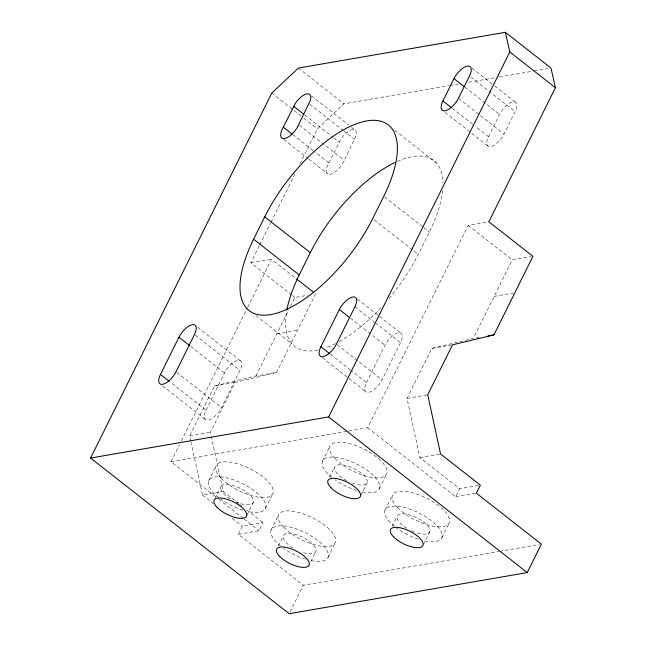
<?xml version="1.0" encoding="UTF-8"?>
<svg xmlns="http://www.w3.org/2000/svg" width="646" height="646" viewBox="0 0 646 646"><rect width="100%" height="100%" fill="white"/><g stroke="black" fill="none" stroke-linecap="round" stroke-linejoin="round"><path stroke-width="0.48" stroke-dasharray="3.23 2.42" d="M291.742 294.972L250.81 262.89L259.296 245.795M259.74 244.891L270.464 223.298M270.908 222.394L295.028 173.806M299.938 163.906L317.364 128.82L343.979 103.788L448.962 85.66M215.417 496.54L171.02 461.745L179.54 444.577M181.34 440.96L247.281 308.118M247.733 307.213L271.506 259.312L295.908 278.442M190.74 440.847L189.666 435.913L214.48 385.937L255.905 375.98L276.601 372.411L315.587 293.865L313.617 294.205M206.058 410.218L224.55 372.976A13.542 5.854 -51.9 0 1 237.857 360.46A13.542 5.854 -51.9 0 1 240.07 370.295L221.586 407.537A13.542 5.854 -51.9 0 1 208.278 420.053A13.542 5.854 -51.9 0 1 206.058 410.218L169.898 381.875M328.895 162.905L340.918 139.148A13.429 5.806 -51.9 0 1 352.433 129.652A13.429 5.806 -51.9 0 1 355.793 136.581L344.245 160.337A13.542 5.854 -51.9 0 1 330.259 174.258A13.542 5.854 -51.9 0 1 328.895 162.905L314.739 151.818M238.818 503.735L223.217 491.509L210.37 432.344L235.176 382.359L276.601 372.411M255.905 375.98L288.705 309.902M290.474 306.341L294.891 297.443L307.706 295.23M208.585 480.939L215.974 466.049M214.892 498.672L220.787 486.793M247.006 515.128L253.329 502.402M238.317 534.29L242.298 526.264L263.003 522.687L259.014 530.721L238.317 534.29L303.305 585.228L498.704 551.49M265.53 508.257L272.927 493.358M271.126 529.962L278.515 515.064M389.021 298.605A103.812 44.897 -51.9 0 0 418.253 254.403L429.348 232.059A103.812 44.897 -51.9 0 0 442.631 190.602M278.273 545.991L283.328 535.817M322.435 461.284L329.831 446.386M366.484 382.513L384.976 345.271A13.542 5.854 -51.9 0 1 398.283 332.763A13.542 5.854 -51.9 0 1 400.496 342.59L382.012 379.832A13.542 5.854 -51.9 0 1 368.704 392.348A13.542 5.854 -51.9 0 1 366.484 382.513L351.545 370.804M488.505 136.718L499.592 114.374A13.542 5.854 -51.9 0 1 512.9 101.858A13.542 5.854 -51.9 0 1 515.12 111.693L504.025 134.037A13.542 5.854 -51.9 0 1 490.718 146.545A13.542 5.854 -51.9 0 1 488.505 136.718L475.133 126.236M329.581 477.313L334.636 467.131M348.8 431.043L367.671 427.781L468.156 225.349L488.861 221.78M310.815 561.6L315.87 551.426M290.054 611.923L303.305 585.228M328.071 557.272L335.468 542.374M478.379 485.493L459.653 488.731L419.868 457.546L407.02 398.38L431.827 348.404L473.252 338.447L512.246 259.902L530.972 256.672M360.864 495.466L367.178 482.74M379.38 488.594L386.776 473.696M384.976 510.3L392.372 495.409M392.122 526.337L397.177 516.154M423.405 544.481L429.719 531.763M367.671 427.781L455.664 496.758L459.653 488.731M441.921 537.609L449.317 522.719M449.955 85.49L458.87 83.948M468.778 82.236L494.529 77.795M499.479 76.939L533.152 71.125M534.145 70.947L548.01 68.557M250.81 262.89L271.506 259.312M276.771 333.942L297.475 330.364M494.125 296.401L513.836 293.001M476.207 337.939L479.171 337.43M214.48 385.937L235.176 382.359M431.827 348.404L452.531 344.827M189.666 435.913L210.37 432.344M407.02 398.38L427.717 394.803M171.02 461.745L347.806 431.213M190.95 441.832L202.521 495.086L223.217 491.509M419.868 457.546L439.587 454.146M455.664 496.758L476.368 493.181M499.697 551.313L539.37 544.465M472.016 68.177L494.028 85.425M494.812 86.047L516.041 102.682M471.087 77.181L515.12 111.693M464.999 87.258L499.592 114.374M458.426 98.289L504.025 134.037M452.337 108.366L474.35 125.623M445.126 112.444L471.071 132.777M471.855 133.399L487.577 145.721M394.746 130.355L436.413 163.01M298.379 68.048L343.979 103.788M311.517 95.963L348.469 124.928M351.618 127.391L355.542 130.476M468.156 225.349L512.246 259.902M309.814 104.281L342.84 130.161M343.624 130.775L354.63 139.407M304.637 114.948L332.94 137.138M333.724 137.751L339.231 142.063M271.764 93.072L300.85 115.876M304 118.339L317.364 128.82M299.429 125.211L344.245 160.337M384.531 196.933L423.057 227.126M423.841 227.739L429.348 232.059M292.727 134.562L313.956 151.196M283.699 139.391L308.069 158.496M308.853 159.118L327.724 173.903M374.228 219.89L418.253 254.403M357.391 299.074L401.424 333.586M354.896 306.85L374.551 322.257M375.342 322.871L400.496 342.59M350.382 318.155L384.976 345.271M292.533 295.593L294.891 297.443M337.196 344.706L382.012 379.832M330.324 354.17L350.762 370.19M322.322 357.626L365.563 391.516M255.994 315.652L292.162 343.995M197.749 327.393L240.998 361.292M195.262 335.169L240.07 370.295M190.74 346.474L224.55 372.976M176.77 372.411L221.586 407.537M162.679 385.945L205.137 419.222M239.601 504.348L241.943 506.181M246.619 509.847L263.003 522.687M218.582 499.027L243.162 518.294M243.954 518.916L259.014 530.721M202.521 495.086L213.438 503.646M232.164 518.318L242.298 526.264M218.946 497.727A31.597 12.298 26.4 0 1 218.122 476.748A31.597 12.298 26.4 0 1 261.743 497.67A31.597 12.298 26.4 0 1 247.418 511.382M242.888 510.162A31.597 12.298 26.4 0 1 220.439 498.865M280.663 546.096A31.597 12.298 26.4 0 1 281.204 525.771A31.597 12.298 26.4 0 1 324.47 546.912A31.597 12.298 26.4 0 1 309.959 560.405M305.437 559.186A31.597 12.298 26.4 0 1 283.764 548.454M394.512 526.433A31.597 12.298 26.4 0 1 395.053 506.109A31.597 12.298 26.4 0 1 438.319 527.249A31.597 12.298 26.4 0 1 423.808 540.742M418.358 539.232A31.597 12.298 26.4 0 1 396.071 527.653M331.971 477.41A31.597 12.298 26.4 0 1 332.512 457.093A31.597 12.298 26.4 0 1 375.778 478.226A31.597 12.298 26.4 0 1 361.267 491.719M356.745 490.508A31.597 12.298 26.4 0 1 335.072 479.768M346.668 480.656A18.056 7.025 26.4 0 1 338.278 464.862A18.056 7.025 26.4 0 1 365.822 477.733A18.056 7.025 26.4 0 1 350.931 482.643M397.468 161.363A103.812 44.897 -51.9 0 1 442.962 183.06M381.092 307.577A103.812 44.897 -51.9 0 1 338.843 341.815M335.516 343.567A103.812 44.897 -51.9 0 1 325.301 347.936M317.953 350.003A103.812 44.897 -51.9 0 1 286.719 310.847M406.77 528.283A18.056 7.025 26.4 0 1 401.586 513.796A18.056 7.025 26.4 0 1 428.241 526.579A18.056 7.025 26.4 0 1 415.192 532.32M414.336 532.005A18.056 7.025 26.4 0 1 411.744 530.923M292.913 547.945A18.056 7.025 26.4 0 1 287.736 533.459A18.056 7.025 26.4 0 1 314.392 546.241A18.056 7.025 26.4 0 1 301.335 551.983M230.372 498.922A18.056 7.025 26.4 0 1 225.809 484.403A18.056 7.025 26.4 0 1 252.529 498.236A18.056 7.025 26.4 0 1 236.21 501.942M221.15 478.177A31.597 12.298 26.4 0 0 270.795 495.87A31.597 12.298 26.4 0 0 241.402 465.063A31.597 12.298 26.4 0 0 221.15 478.177M283.691 527.193A31.597 12.298 26.4 0 0 333.336 544.885A31.597 12.298 26.4 0 0 303.943 514.087A31.597 12.298 26.4 0 0 283.691 527.193M397.548 507.53A31.597 12.298 26.4 0 0 447.185 525.222A31.597 12.298 26.4 0 0 417.792 494.424A31.597 12.298 26.4 0 0 397.548 507.53M334.999 458.515A31.597 12.298 26.4 0 0 384.645 476.207A31.597 12.298 26.4 0 0 355.252 445.401A31.597 12.298 26.4 0 0 334.999 458.515"/><path stroke-width="0.97" d="M90.585 458.046L271.764 93.072L298.379 68.048L505.382 32.3L550.981 68.04L555.415 87.703L488.861 221.78L532.942 256.333L493.956 334.87L452.531 344.827L427.717 394.803L440.572 453.968L480.358 485.154L476.368 493.181L541.356 544.118L527.225 572.59L289.174 613.7L90.585 458.046L328.636 416.936L527.225 572.59M160.458 374.478L178.95 337.236A13.542 5.854 -51.9 0 1 192.258 324.72A13.542 5.854 -51.9 0 1 194.47 334.555L175.987 371.797A13.542 5.854 -51.9 0 1 162.679 384.305A13.542 5.854 -51.9 0 1 160.458 374.478L169.107 381.253M283.287 127.165L295.319 103.408A13.429 5.806 -51.9 0 1 306.834 93.912A13.429 5.806 -51.9 0 1 310.193 100.841L298.638 124.589A13.542 5.854 -51.9 0 1 284.66 138.519A13.542 5.854 -51.9 0 1 283.287 127.165L291.935 133.948M253.628 239.214L264.723 216.87A103.812 44.897 -51.9 0 1 366.75 120.931A103.812 44.897 -51.9 0 1 383.748 196.311L372.653 218.655A103.812 44.897 -51.9 0 1 270.617 314.594A103.812 44.897 -51.9 0 1 253.628 239.214L299.227 274.954A103.812 44.897 -51.9 0 0 286.889 309.886M299.227 274.954L310.322 252.61A103.812 44.897 -51.9 0 1 395.505 162.259M320.884 346.773L339.376 309.531A13.542 5.854 -51.9 0 1 352.684 297.015A13.542 5.854 -51.9 0 1 354.896 306.85L336.413 344.092A13.542 5.854 -51.9 0 1 323.105 356.6A13.542 5.854 -51.9 0 1 320.884 346.773L329.533 353.548M442.898 100.97L453.993 78.626A13.542 5.854 -51.9 0 1 467.3 66.118A13.542 5.854 -51.9 0 1 469.521 75.945L458.426 98.289A13.542 5.854 -51.9 0 1 445.118 110.805A13.542 5.854 -51.9 0 1 442.898 100.97L451.546 107.753M328.636 416.936L509.815 51.963L505.382 32.3M488.037 335.896L493.956 334.87M509.815 51.963L555.415 87.703M453.993 78.626L464.216 86.637M293.631 106.324L303.854 114.334M264.723 216.87L310.322 252.61M339.376 309.531L349.591 317.541M296.7 279.056L313.229 292.016M178.95 337.236L189.956 345.86M217.008 507.296A18.056 7.025 26.4 0 0 245.375 517.406A18.056 7.025 26.4 0 0 228.579 499.802A18.056 7.025 26.4 0 0 217.008 507.296M279.548 556.319A18.056 7.025 26.4 0 0 307.916 566.429A18.056 7.025 26.4 0 0 291.12 548.825A18.056 7.025 26.4 0 0 279.548 556.319M393.398 536.656A18.056 7.025 26.4 0 0 421.765 546.766A18.056 7.025 26.4 0 0 404.969 529.163A18.056 7.025 26.4 0 0 393.398 536.656M330.857 487.633A18.056 7.025 26.4 0 0 359.224 497.743A18.056 7.025 26.4 0 0 342.428 480.148A18.056 7.025 26.4 0 0 330.857 487.633"/></g></svg>
